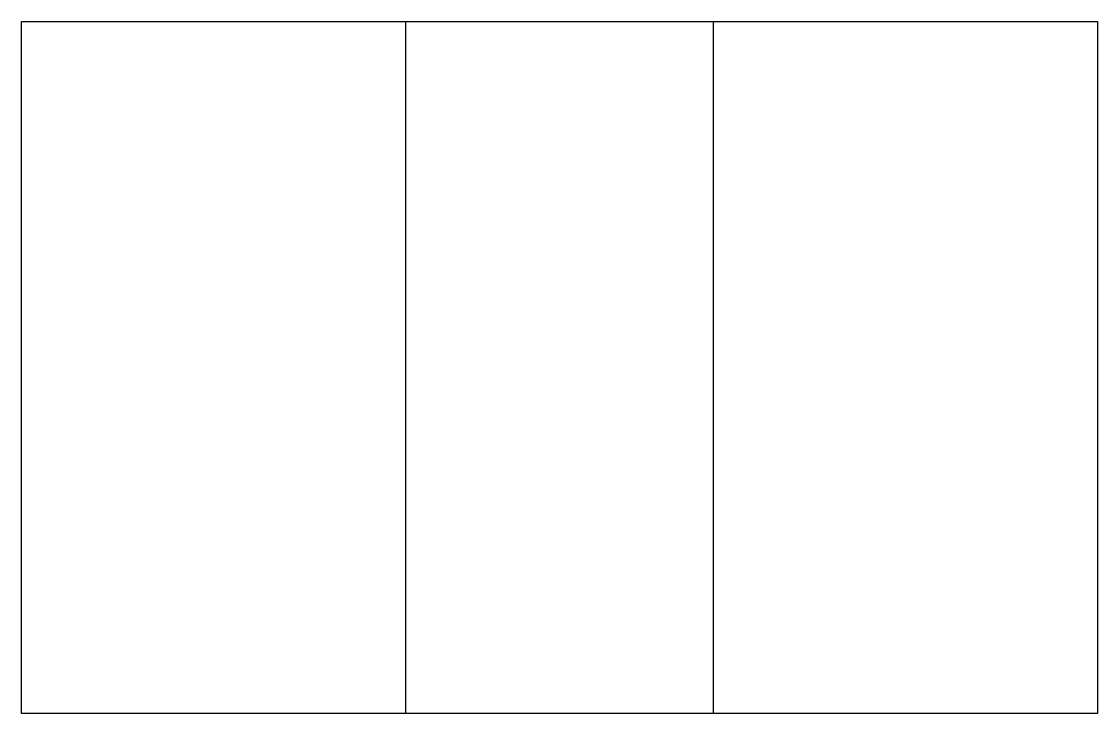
# Model space of a CAD drawing. Header units: millimetres. Extents: x -9 to 19, y -9 to 9.
import ezdxf

# ---------------------------------------------------------------- set-up
doc = ezdxf.new("R2010")
doc.units = ezdxf.units.MM

msp = doc.modelspace()

# ---------------------------------------------------------------- linework, layer by layer
for p, q in [((-9, 9), (9, 9)), ((-9, -9), (-9, 9)), ((1, 9), (19, 9)), ((1, -9), (1, 9)), ((9, 9), (9, -9)), ((19, 9), (19, -9)), ((9, -9), (-9, -9)), ((19, -9), (1, -9))]:
    msp.add_line(p, q)

doc.saveas('drawing.dxf')
